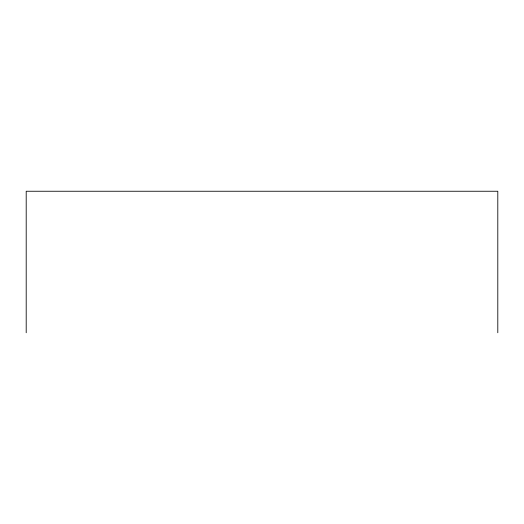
<?xml version="1.0" encoding="UTF-8"?>
<svg xmlns="http://www.w3.org/2000/svg" width="524" height="524" viewBox="0 0 524 524"><rect width="100%" height="100%" fill="white"/><g stroke="black" fill="none" stroke-linecap="round" stroke-linejoin="round"><path stroke-width="0.79" d="M497.8 332.753L497.8 191.247L26.2 191.247L26.2 332.753"/></g></svg>
